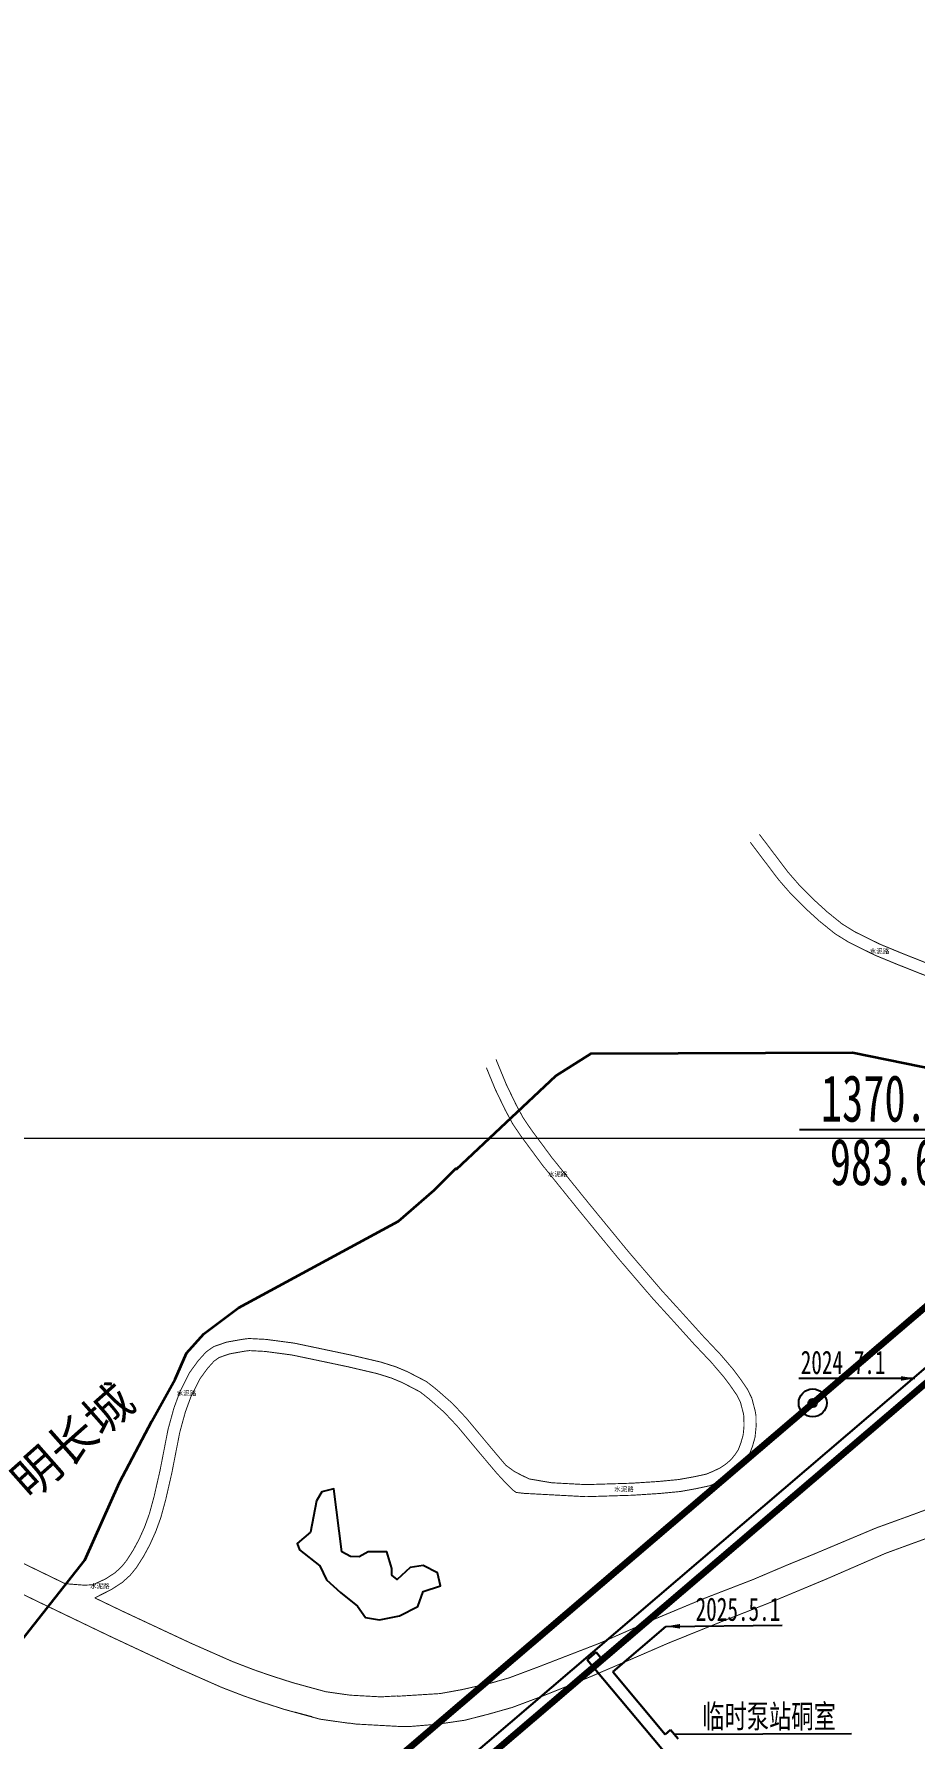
# Model space of a CAD drawing. Header units: millimetres. Extents: x 37412591 to 74834139, y 4258245 to 8527567.
# Drawn here: x 37413112 to 37413489, y 4261243 to 4261973 of the extents above; entities that cross this region are included whole.
import ezdxf
from ezdxf.enums import TextEntityAlignment as Align

# ---------------------------------------------------------------- set-up
doc = ezdxf.new("R2010")
doc.units = ezdxf.units.MM
doc.linetypes.add('X3', pattern=[5, 4, -1])
for name, color, linetype in [('6号煤底板等高线', 7, 'Continuous'), ('DLSS', 4, 'Continuous'), ('JJ', 2, 'Continuous'), ('SXSS', 5, 'Continuous'), ('井田边界', 7, 'Continuous'), ('钻孔', 7, 'Continuous')]:
    doc.layers.add(name, color=color, linetype=linetype)
doc.layers.add('保安煤柱线', color=1, linetype='线圈线（保安煤柱线） ----0-----0----0-----0----0-----0--', lineweight=30)
doc.layers.add('明长城', color=255, linetype='Continuous', lineweight=0)
doc.styles.get("Standard").update_dxf_attribs({"font": 'simfang.ttf', "width": 0.6667})
doc.styles.add('宋体', font='SimSun.ttf', dxfattribs={"height": 2})
doc.linetypes.add('442', pattern='A,5,[175,AAA.SHX,S=1,R=90,X=0,Y=0],5', length=10)
doc.linetypes.add('FENCELINE1', pattern='A,6.35,-2.54,[133,ltypeshp.shx,S=2.54,R=0,X=-2.54,Y=0],-2.54,25.4', length=36.83)
doc.linetypes.add('井田境界', pattern='A,10,-4,["+",Standard,S=4,R=0,X=-2,Y=-2],-4,10', length=28)
doc.linetypes.add('线圈线（保安煤柱线） ----0-----0----0-----0----0-----0--', pattern='A,14.5,-2,[133,ltypeshp.shx,S=0.5,R=0,X=0,Y=0],-3,25.4', length=44.9)
doc.dimstyles.new('ISO-25', dxfattribs={"dimtxt": 2.5, "dimasz": 2.5, "dimexe": 1.25, "dimexo": 0.625, "dimtad": 1, "dimtxsty": 'Standard', "dimcen": 2.5, "dimadec": 0, "dimazin": 0, "dimtfac": 1, "dimtmove": 0, "dimatfit": 3, "dimfxl": 1, "dimarcsym": 0})

# ---------------------------------------------------------------- blocks, each defined once
blk = doc.blocks.new('gc316')
at = {"linetype": 'Continuous'}
h = blk.add_hatch(color=256, dxfattribs=at)
edge = h.paths.add_edge_path()
edge.add_arc((0, 0), 0.15, 0, 360)
for radius in [0.5, 0.15]:
    blk.add_circle((0, 0), radius, dxfattribs=at)
blk.add_point((0, 0), dxfattribs=at)

msp = doc.modelspace()

# ---------------------------------------------------------------- linework, layer by layer
at = {"color": 1, "linetype": 'FENCELINE1', "lineweight": 30, "ltscale": 2}
msp.add_line((37415664.8, 4263256.88, 4911.4), (37412934.63, 4260923.63, 4911.4), dxfattribs=at)
at = {"linetype": 'ByBlock', "lineweight": 20}
msp.add_line((37416981.26, 4261500, 4910.12), (37412646.51, 4261500, 4910.12), dxfattribs=at)
at = {"color": 0, "lineweight": 30, "ltscale": 5}
for p, q in [((37413352.95, 4261279.81), (37413349.12, 4261276.6)), ((37413352.95, 4261279.81), (37413355.52, 4261276.75)), ((37413349.12, 4261276.6), (37414688.83, 4259680.95)), ((37413360.02, 4261271.39), (37413382.53, 4261244.58))]:
    msp.add_line(p, q, dxfattribs=at)
at = {"color": 0, "linetype": 'Continuous', "lineweight": -3}
msp.add_line((37413462.31, 4261244.9, 1769.3), (37413386.35, 4261244.6, -1.82), dxfattribs=at)
at = {"color": 0, "lineweight": 30, "ltscale": 5}
for points in [[(37413378.33, 4261296.24), (37413355.52, 4261276.75)], [(37413382.83, 4261290.88), (37413360.02, 4261271.39)]]:
    msp.add_lwpolyline(points, dxfattribs=at)
at = {"color": 0, "lineweight": 30, "ltscale": 5, "elevation": 0}
for points in [[(37413382.52, 4261244.58), (37413384.82, 4261246.51)], [(37413384.82, 4261246.51), (37413388.04, 4261242.69)]]:
    msp.add_lwpolyline(points, dxfattribs=at)
at = {"color": 3, "lineweight": 100, "ltscale": 10}
msp.add_polyline3d([(37415661.38, 4263247.38, 0), (37416018.55, 4261181.59, 0), (37416028.51, 4260479.55, 0), (37416063.68, 4259635.34, 0), (37416077.34, 4259307.43, 0), (37416079.21, 4259262.51, 0), (37415873.11, 4258928.31, 0), (37415672.63, 4258832.98, 0), (37415452.62, 4258728.36, 0), (37415109.19, 4258629.51, 0), (37414924.15, 4258576.4, 0), (37412941.65, 4260923.05, 0), (37413501.52, 4261401.53, 0)], dxfattribs=at)
at = {"layer": 'DLSS', "linetype": 'X3', "const_width": 0.4, "elevation": 4910.12, "flags": 128}
for points in [[(37413422.85, 4261630.31), (37413423.26, 4261629.77), (37413435.05, 4261614.17), (37413440.19, 4261608.26), (37413445.87, 4261602.56), (37413451.84, 4261597.11), (37413458.27, 4261591.91), (37413463.78, 4261588.49), (37413474.56, 4261583.18), (37413483.82, 4261579.36), (37413498.59, 4261573.5), (37413512.09, 4261568.48), (37413526.03, 4261563.12), (37413532.37, 4261560.53), (37413551.81, 4261554.33)], [(37413125.5, 4261309.18), (37413133.47, 4261308.56), (37413137.27, 4261308.7), (37413142.67, 4261311.18), (37413146.78, 4261313.84), (37413149.57, 4261316.39), (37413151.74, 4261319.05), (37413154.62, 4261323.58), (37413157.09, 4261328.15), (37413159.51, 4261333.54), (37413161.51, 4261339.07), (37413163.56, 4261346.58), (37413166.14, 4261357.88), (37413169.52, 4261375.25), (37413172.04, 4261384.42), (37413174.6, 4261391.38), (37413178.78, 4261399.68), (37413182.43, 4261404.71), (37413185.83, 4261408.48), (37413189.02, 4261410.75), (37413194.55, 4261412.68), (37413201.68, 4261413.95), (37413204.2, 4261414.25), (37413211.5, 4261413.87), (37413223.51, 4261412.28), (37413237.86, 4261409.27), (37413247.91, 4261407.15), (37413260.52, 4261404.19), (37413267.05, 4261402.14), (37413272.06, 4261400.04), (37413280.27, 4261395.77), (37413284.49, 4261392.46), (37413291.34, 4261386.46), (37413297.27, 4261380.16), (37413307.26, 4261368.18), (37413314.14, 4261360.04), (37413317.77, 4261357.33), (37413321.13, 4261355.58), (37413324.32, 4261354.06), (37413333.91, 4261352.43), (37413348.59, 4261351.64), (37413368.27, 4261352.25), (37413379.79, 4261353), (37413388.29, 4261353.82), (37413394.83, 4261354.99), (37413400.04, 4261356.12), (37413402.64, 4261357.18), (37413406.12, 4261358.83), (37413408.85, 4261360.71), (37413410.8, 4261362.48), (37413412.35, 4261364.42), (37413413.84, 4261366.66), (37413415, 4261369.74), (37413415.92, 4261373.01), (37413416.26, 4261376.62), (37413416.23, 4261380.72), (37413416.04, 4261381.94), (37413414.77, 4261386.84), (37413413.26, 4261389.9), (37413410.63, 4261393.72), (37413407.7, 4261397.67), (37413402.25, 4261404.05), (37413394.99, 4261411.72), (37413386.24, 4261421.44), (37413377.12, 4261431.45), (37413362.7, 4261448.25), (37413346.11, 4261468.46), (37413329.85, 4261488.63), (37413320.72, 4261500.98), (37413317.19, 4261506.2), (37413313.99, 4261512.16), (37413309.72, 4261521), (37413305.88, 4261530.34)], [(37413075.6, 4261333.54), (37413095.85, 4261323.55), (37413122.61, 4261310.57), (37413125.5, 4261309.18)], [(37413065.67, 4261325.06), (37413090.57, 4261312.77), (37413117.4, 4261299.76), (37413144.75, 4261286.62), (37413174.23, 4261272.82), (37413192.53, 4261264.74), (37413202, 4261261.09), (37413209.25, 4261258.57), (37413219.27, 4261255.35), (37413227.36, 4261253.12), (37413234.64, 4261251.13), (37413246.47, 4261249.46), (37413247.64, 4261249.39)]]:
    msp.add_lwpolyline(points, dxfattribs=at)
at = {"layer": 'DLSS', "linetype": 'Continuous', "const_width": 0.4, "flags": 128}
for points, elevation in [([(37413418.92, 4261626.94), (37413419.13, 4261626.66), (37413431.03, 4261610.91), (37413436.4, 4261604.74), (37413442.29, 4261598.83), (37413448.47, 4261593.19), (37413455.27, 4261587.69), (37413461.27, 4261583.97), (37413472.43, 4261578.47), (37413481.89, 4261574.57), (37413496.74, 4261568.68), (37413510.26, 4261563.65), (37413524.18, 4261558.3), (37413530.35, 4261555.94), (37413549.04, 4261549.94)], 4910.12), ([(37413138.16, 4261303.1), (37413145.25, 4261306.69), (37413149.94, 4261309.73), (37413153.34, 4261312.83), (37413155.94, 4261316.02), (37413159.08, 4261320.96), (37413161.72, 4261325.86), (37413164.3, 4261331.6), (37413166.44, 4261337.51), (37413168.57, 4261345.33), (37413171.19, 4261356.81), (37413174.56, 4261374.07), (37413176.97, 4261382.84), (37413179.34, 4261389.32), (37413183.21, 4261396.98), (37413186.45, 4261401.45), (37413189.29, 4261404.6), (37413191.42, 4261406.11), (37413195.87, 4261407.66), (37413202.44, 4261408.84), (37413204.37, 4261409.07), (37413211.02, 4261408.72), (37413222.64, 4261407.18), (37413236.8, 4261404.21), (37413246.78, 4261402.1), (37413259.15, 4261399.2), (37413265.28, 4261397.28), (37413269.87, 4261395.36), (37413277.46, 4261391.41), (37413281.19, 4261388.48), (37413287.74, 4261382.73), (37413293.4, 4261376.73), (37413303.31, 4261364.86), (37413310.26, 4261356.62), (37413313.87, 4261352.7), (37413317.29, 4261349.25), (37413318.68, 4261348.28), (37413322.06, 4261347.89), (37413333.63, 4261347.27), (37413348.53, 4261346.47), (37413368.51, 4261347.09), (37413380.2, 4261347.85), (37413389, 4261348.69), (37413395.83, 4261349.92), (37413401.58, 4261351.16), (37413404.73, 4261352.45), (37413408.71, 4261354.34), (37413412.06, 4261356.65), (37413414.58, 4261358.93), (37413416.53, 4261361.37), (37413418.46, 4261364.29), (37413419.92, 4261368.12), (37413421.01, 4261372.06), (37413421.43, 4261376.4), (37413421.39, 4261381.14), (37413421.1, 4261382.99), (37413419.63, 4261388.64), (37413417.73, 4261392.52), (37413414.84, 4261396.72), (37413411.75, 4261400.89), (37413406.09, 4261407.5), (37413398.79, 4261415.23), (37413390.06, 4261424.91), (37413380.99, 4261434.87), (37413366.66, 4261451.57), (37413350.11, 4261471.72), (37413333.95, 4261491.79), (37413324.94, 4261503.97), (37413321.62, 4261508.88), (37413318.59, 4261514.51), (37413314.44, 4261523.11), (37413310.29, 4261533.19), (37413310.04, 4261533.9)], 4910.12), ([(37413138.16, 4261303.1), (37413149.89, 4261297.46), (37413179.2, 4261283.74), (37413197.11, 4261275.84), (37413206.14, 4261272.36), (37413213.06, 4261269.95), (37413222.7, 4261266.85), (37413230.53, 4261264.69), (37413237.08, 4261262.9), (37413247.64, 4261261.41), (37413260.68, 4261260.69), (37413267.96, 4261261.1)], 4910.12), ([(37413223.56, 4261254.24), (37413231.27, 4261252.18)], 3568.18)]:
    msp.add_lwpolyline(points, dxfattribs=dict(at, elevation=elevation))
at = {"layer": 'DLSS', "linetype": 'Continuous', "const_width": 0.4, "elevation": 3568.18}
msp.add_lwpolyline([(37413267.15, 4261261.06), (37413268.77, 4261261.02), (37413286.13, 4261262.11), (37413295.33, 4261263.78), (37413307.86, 4261266.6), (37413315.68, 4261268.84), (37413328.22, 4261273.55), (37413354.4, 4261283.68), (37413377.57, 4261293.85), (37413398.97, 4261302.78), (37413420.1, 4261310.95), (37413435.1, 4261317.33), (37413445.68, 4261321.64), (37413472.9, 4261333.09), (37413486.87, 4261338.15), (37413497.74, 4261342.17)], dxfattribs=at)
at = {"layer": 'DLSS', "linetype": 'Continuous', "elevation": 3568.18, "flags": 128}
msp.add_lwpolyline([(37413247.64, 4261249.39, 0.4, 0.4, 0), (37413249.93, 4261249.05, 0.4, 0.4, 0), (37413268.66, 4261248.01, 0.4, 0.4, 0), (37413272.72, 4261247.96, 0.4, 0.4, 0), (37413285.16, 4261248.99, 0.4, 0.4, 0), (37413296.69, 4261250.69, 0.4, 0.4, 0), (37413306.92, 4261253.31, 0.4, 0.4, 0), (37413317.05, 4261256.18, 0.4, 0.4, 0), (37413329.3, 4261260.77, 0.4, 0.4, 0), (37413339.74, 4261264.93, 0.4, 0.4, 0), (37413350.79, 4261269.45, 0.4, 0.4, 0), (37413371.37, 4261278.3, 0.4, 0.4, 0), (37413383.81, 4261283.7, 0.4, 0.4, 0), (37413407.49, 4261293.27, 0.4, 0.4, 0), (37413426.87, 4261300.88, 0.4, 0.4, 0), (37413451.77, 4261311.27, 0.4, 0.4, 0), (37413477.08, 4261322.28, 0.4, 0.4, 0), (37413504.88, 4261332.41, 0.4, 0.4, 0)], format="xyseb", dxfattribs=at)
at = {"layer": 'SXSS', "linetype": 'Continuous', "elevation": 4910.12, "flags": 128}
msp.add_lwpolyline([(37413265.33, 4261315.71), (37413263.24, 4261322.79), (37413255.2, 4261322.87), (37413251.44, 4261320.69), (37413247.68, 4261320.86), (37413244.01, 4261322.87), (37413240.61, 4261349.77), (37413235.36, 4261348.54), (37413233.18, 4261344.7), (37413230.53, 4261331.25), (37413224.88, 4261326.45), (37413225.84, 4261323.75), (37413234.58, 4261316.85), (37413237.37, 4261310.91), (37413243.4, 4261305.41), (37413250.75, 4261299.61), (37413254.15, 4261294.72), (37413260.18, 4261293.68), (37413268.74, 4261295.42), (37413276.52, 4261299.44), (37413278.88, 4261305.81), (37413286.31, 4261308.34), (37413284.91, 4261313.84), (37413278.79, 4261316.99), (37413273.2, 4261316.11), (37413267.7, 4261311.05), (37413265.34, 4261312.8)], close=True, dxfattribs=at)
at = {"layer": '井田边界', "color": 0, "linetype": '井田境界', "lineweight": 100, "ltscale": 5}
msp.add_lwpolyline([(37416043.52, 4261183.92), (37416053.51, 4260479.91), (37416104.51, 4259255.91), (37415890.51, 4258908.9), (37415461.5, 4258704.9), (37414915.5, 4258547.9), (37412906.49, 4260925.93), (37415678.53, 4263294.94)], close=True, dxfattribs=at)
at = {"layer": '保安煤柱线', "color": 1, "linetype": 'FENCELINE1', "lineweight": 30, "ltscale": 2}
msp.add_line((37415664.8, 4263256.88, 4911.4), (37412934.63, 4260923.63, 4911.4), dxfattribs=at)
at = {"layer": '明长城', "color": 3, "linetype": '442', "lineweight": 35, "elevation": 4910.12}
msp.add_lwpolyline([(37413018.96, 4261285.14), (37413070.61, 4261244.54), (37413075.05, 4261244.24), (37413081.31, 4261252.71), (37413133.88, 4261319.21), (37413148.71, 4261352.61), (37413162.54, 4261378.88), (37413172.63, 4261396.81), (37413177.37, 4261407.91), (37413184.84, 4261416.19), (37413199.72, 4261427.39), (37413268.28, 4261464.5), (37413283.52, 4261477.76), (37413292.8, 4261487.05), (37413293.09, 4261486.75), (37413335.71, 4261526.8), (37413350.73, 4261536.37), (37413462.75, 4261536.75), (37413558.71, 4261517.3), (37413584.24, 4261513.26), (37413590.77, 4261510.68)], dxfattribs=at)
at = {"layer": '钻孔', "linetype": 'Continuous', "elevation": 4912}
msp.add_lwpolyline([(37413530.34, 4261503.67), (37413439.97, 4261503.67)], dxfattribs=at)

# ---------------------------------------------------------------- block references
at = {"layer": 'JJ', "color": 2, "linetype": 'Continuous', "xscale": 12, "yscale": 12, "zscale": 2}
msp.add_blockref('gc316', (37413445.69, 4261386.64, 6242.98), dxfattribs=at)

# ---------------------------------------------------------------- texts
at = {"layer": 'DLSS', "linetype": 'Continuous', "style": '宋体'}
for p in [(37413474.31, 4261580.25, 4910.12), (37413336.42, 4261484.74, 4910.12), (37413177.42, 4261390.84, 4910.12), (37413364.85, 4261349.72, 4910.12), (37413140.33, 4261308.22, 4910.12)]:
    msp.add_text('水泥路', height=2, dxfattribs=at).set_placement(p, align=Align.MIDDLE)
at = {"layer": '明长城', "color": 3, "linetype": 'Continuous', "style": '宋体'}
msp.add_text('明长城', height=15, rotation=41.48659, dxfattribs=at).set_placement((37413128.38, 4261370.68, 4910.12), align=Align.MIDDLE)
at = {"layer": '钻孔', "color": 0, "width": 0.7}
msp.add_text('临时泵站硐室', height=10, dxfattribs=at).set_placement((37413398.35, 4261247.34, -2.55))
at = {"layer": '钻孔', "color": 1, "insert": (37413449.19, 4261527.19, 6566.89), "char_height": 20, "width": 80.8922, "attachment_point": 1}
msp.add_mtext('1370.80', dxfattribs=at)
at = {"layer": '钻孔', "insert": (37413453.03, 4261499.97, 6566.89), "char_height": 20, "width": 80.8922, "attachment_point": 1}
msp.add_mtext('983.63', dxfattribs=at)
at = {"layer": '钻孔', "color": 0, "insert": (37413440.57, 4261409.04, 6566.89), "char_height": 10, "width": 80.8922, "attachment_point": 1}
msp.add_mtext('2024.7.1', dxfattribs=at)
at = {"layer": '钻孔', "color": 0, "insert": (37413431.81, 4261303.27, 6566.89), "char_height": 10, "width": 80.8922, "attachment_point": 3, "rotation": 360}
msp.add_mtext('2025.5.1', dxfattribs=at)

# ---------------------------------------------------------------- leaders
at = {"layer": '6号煤底板等高线'}
for points in [[(37413489.47, 4261397.14), (37413439.81, 4261397.14)], [(37413382.83, 4261290.88), (37413432.57, 4261291.37)]]:
    msp.add_leader(points, dimstyle='ISO-25', override={"dimasz": 6, "dimgap": 0.625, "dimtad": 0, "dimzin": 0}, dxfattribs=at)

doc.saveas('drawing.dxf')
